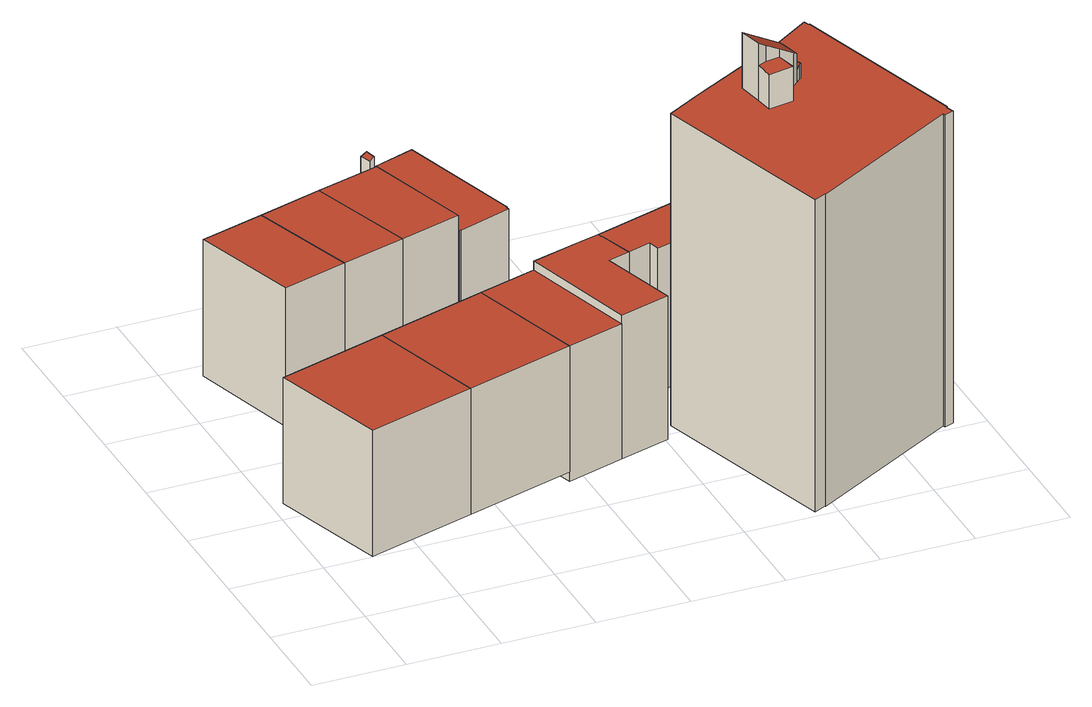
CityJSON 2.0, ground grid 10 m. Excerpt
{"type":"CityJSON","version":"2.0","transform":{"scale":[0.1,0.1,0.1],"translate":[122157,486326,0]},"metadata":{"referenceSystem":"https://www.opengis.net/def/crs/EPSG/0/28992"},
"CityObjects":{
"building1":{"type":"Building","attributes":{"aantal_verblijfsobjecten":8,"bouwjaar":1985,"gebruiksdoel":"woonfunctie","oppervlakte_max":84,"oppervlakte_min":44,"rdf_seealso":"http://bag.basisregistraties.overheid.nl/bag/id/pand/0363100012169733","rf_extrusion_mode":"standard","rf_force_lod11":false,"rf_h_ground":1.78,"rf_h_pc_98p":0,"rf_h_roof_50p":15.88,"rf_h_roof_70p":15.89,"rf_h_roof_max":16.04,"rf_h_roof_min":15.84,"rf_is_glass_roof":false,"rf_nodata_frac":0.0962,"rf_nodata_r":0,"rf_pc_select":"_HIGHEST_YET_INSUFFICIENT_COVERAGE","rf_pc_year":0,"rf_pointcloud_unusable":false,"rf_pt_density":34.12,"rf_ridgelines":0,"rf_rmse_lod22":0.118,"rf_roof_planes":2,"rf_roof_type":"multiple horizontal","rf_success":true,"rf_t_run":39,"rf_volume_lod22":2348.41,"status":"Pand in gebruik"},"children":["building1-1"]},
"building1-1":{"type":"BuildingPart","parents":["building1"],"geometry":[{"type":"Solid","lod":"2.2","boundaries":[[[[0,1,2,3]],[[4,1,0,5]],[[5,0,3,6]],[[7,2,1,4]],[[6,3,2,7]],[[6,7,4,5]]]],"semantics":{"surfaces":[{"type":"GroundSurface"},{"type":"WallSurface","on_footprint_edge":true},{"type":"RoofSurface","rf_azimuth":162.29,"rf_h_roof_50p":15.89,"rf_h_roof_70p":15.9,"rf_h_roof_max":15.91,"rf_h_roof_min":15.87,"rf_slope":0.153}],"values":[[0,1,1,1,1,2]]}}]},
"building2":{"type":"Building","attributes":{"aantal_verblijfsobjecten":11,"bouwjaar":2000,"gebruiksdoel":"woonfunctie","oppervlakte_max":113,"oppervlakte_min":79,"rdf_seealso":"http://bag.basisregistraties.overheid.nl/bag/id/pand/0363100012181846","rf_extrusion_mode":"standard","rf_force_lod11":false,"rf_h_ground":1.79,"rf_h_pc_98p":0,"rf_h_roof_50p":17.18,"rf_h_roof_70p":17.22,"rf_h_roof_max":17.36,"rf_h_roof_min":17.06,"rf_is_glass_roof":false,"rf_nodata_frac":0.131,"rf_nodata_r":0,"rf_pc_select":"_HIGHEST_YET_INSUFFICIENT_COVERAGE","rf_pc_year":0,"rf_pointcloud_unusable":false,"rf_pt_density":34.08,"rf_ridgelines":0,"rf_rmse_lod22":0.415,"rf_roof_planes":1,"rf_roof_type":"horizontal","rf_success":true,"rf_t_run":18,"rf_volume_lod22":1411.54,"status":"Pand in gebruik"},"children":["building2-1"]},
"building2-1":{"type":"BuildingPart","parents":["building2"],"geometry":[{"type":"Solid","lod":"2.2","boundaries":[[[[8,9,10,11]],[[12,9,8,13]],[[13,8,11,14]],[[15,10,9,12]],[[14,11,10,15]],[[14,15,12,13]]]],"semantics":{"surfaces":[{"type":"GroundSurface"},{"type":"WallSurface","on_footprint_edge":true},{"type":"RoofSurface","rf_azimuth":333.66,"rf_h_roof_50p":17.19,"rf_h_roof_70p":17.22,"rf_h_roof_max":17.27,"rf_h_roof_min":17.11,"rf_slope":0.71}],"values":[[0,1,1,1,1,2]]}}]},
"building3":{"type":"Building","attributes":{"aantal_verblijfsobjecten":8,"bouwjaar":1985,"gebruiksdoel":"woonfunctie","oppervlakte_max":84,"oppervlakte_min":44,"rdf_seealso":"http://bag.basisregistraties.overheid.nl/bag/id/pand/0363100012169734","rf_extrusion_mode":"standard","rf_force_lod11":false,"rf_h_ground":1.82,"rf_h_pc_98p":0,"rf_h_roof_50p":15.88,"rf_h_roof_70p":15.89,"rf_h_roof_max":16.04,"rf_h_roof_min":15.84,"rf_is_glass_roof":false,"rf_nodata_frac":0.105,"rf_nodata_r":0,"rf_pc_select":"_HIGHEST_YET_INSUFFICIENT_COVERAGE","rf_pc_year":0,"rf_pointcloud_unusable":false,"rf_pt_density":33.58,"rf_ridgelines":0,"rf_rmse_lod22":0.129,"rf_roof_planes":2,"rf_roof_type":"slanted","rf_success":true,"rf_t_run":37,"rf_volume_lod22":2340.88,"status":"Pand in gebruik"},"children":["building3-1"]},
"building3-1":{"type":"BuildingPart","parents":["building3"],"geometry":[{"type":"Solid","lod":"2.2","boundaries":[[[[16,0,3,17]],[[5,0,16,18]],[[18,16,17,19]],[[6,3,0,5]],[[19,17,3,6]],[[19,6,5,18]]]],"semantics":{"surfaces":[{"type":"GroundSurface"},{"type":"WallSurface","on_footprint_edge":true},{"type":"RoofSurface","rf_azimuth":107.16,"rf_h_roof_50p":15.89,"rf_h_roof_70p":15.9,"rf_h_roof_max":15.92,"rf_h_roof_min":15.86,"rf_slope":0.204}],"values":[[0,1,1,1,1,2]]}}]},
"building4":{"type":"Building","attributes":{"aantal_verblijfsobjecten":3,"bouwjaar":2000,"gebruiksdoel":"woonfunctie","oppervlakte_max":73,"oppervlakte_min":73,"rdf_seealso":"http://bag.basisregistraties.overheid.nl/bag/id/pand/0363100012181847","rf_extrusion_mode":"standard","rf_force_lod11":false,"rf_h_ground":1.81,"rf_h_pc_98p":0,"rf_h_roof_50p":17.19,"rf_h_roof_70p":17.23,"rf_h_roof_max":17.3,"rf_h_roof_min":17.07,"rf_is_glass_roof":false,"rf_nodata_frac":0.131,"rf_nodata_r":0,"rf_pc_select":"_HIGHEST_YET_INSUFFICIENT_COVERAGE","rf_pc_year":0,"rf_pointcloud_unusable":false,"rf_pt_density":33.94,"rf_ridgelines":0,"rf_rmse_lod22":0.0572,"rf_roof_planes":1,"rf_roof_type":"horizontal","rf_success":true,"rf_t_run":19,"rf_volume_lod22":1409.18,"status":"Pand in gebruik"},"children":["building4-1"]},
"building4-1":{"type":"BuildingPart","parents":["building4"],"geometry":[{"type":"Solid","lod":"2.2","boundaries":[[[[20,8,11,21]],[[13,8,20,22]],[[22,20,21,23]],[[14,11,8,13]],[[23,21,11,14]],[[23,14,13,22]]]],"semantics":{"surfaces":[{"type":"GroundSurface"},{"type":"WallSurface","on_footprint_edge":true},{"type":"RoofSurface","rf_azimuth":345.62,"rf_h_roof_50p":17.19,"rf_h_roof_70p":17.22,"rf_h_roof_max":17.27,"rf_h_roof_min":17.12,"rf_slope":0.655}],"values":[[0,1,1,1,1,2]]}}]},
"building5":{"type":"Building","attributes":{"aantal_verblijfsobjecten":1,"bouwjaar":2000,"gebruiksdoel":"winkelfunctie","oppervlakte_max":305,"oppervlakte_min":305,"rdf_seealso":"http://bag.basisregistraties.overheid.nl/bag/id/pand/0363100012181848","rf_extrusion_mode":"standard","rf_force_lod11":false,"rf_h_ground":1.83,"rf_h_pc_98p":0,"rf_h_roof_50p":17.11,"rf_h_roof_70p":17.16,"rf_h_roof_max":17.3,"rf_h_roof_min":17.06,"rf_is_glass_roof":false,"rf_nodata_frac":0.123,"rf_nodata_r":0,"rf_pc_select":"_HIGHEST_YET_INSUFFICIENT_COVERAGE","rf_pc_year":0,"rf_pointcloud_unusable":false,"rf_pt_density":33.65,"rf_ridgelines":0,"rf_rmse_lod22":0.106,"rf_roof_planes":1,"rf_roof_type":"horizontal","rf_success":true,"rf_t_run":19,"rf_volume_lod22":1376.47,"status":"Pand in gebruik"},"children":["building5-1"]},
"building5-1":{"type":"BuildingPart","parents":["building5"],"geometry":[{"type":"Solid","lod":"2.2","boundaries":[[[[21,24,25,20]],[[26,24,21,23]],[[27,25,24,26]],[[23,21,20,22]],[[22,20,25,27]],[[22,27,26,23]]]],"semantics":{"surfaces":[{"type":"GroundSurface"},{"type":"WallSurface","on_footprint_edge":true},{"type":"RoofSurface","rf_azimuth":27.81,"rf_h_roof_50p":17.14,"rf_h_roof_70p":17.17,"rf_h_roof_max":17.26,"rf_h_roof_min":17.01,"rf_slope":1.06}],"values":[[0,1,1,1,1,2]]}}]},
"building6":{"type":"Building","attributes":{"aantal_verblijfsobjecten":8,"bouwjaar":1985,"gebruiksdoel":"woonfunctie","oppervlakte_max":85,"oppervlakte_min":44,"rdf_seealso":"http://bag.basisregistraties.overheid.nl/bag/id/pand/0363100012169735","rf_extrusion_mode":"standard","rf_force_lod11":false,"rf_h_ground":0.724,"rf_h_pc_98p":0,"rf_h_roof_50p":16.76,"rf_h_roof_70p":16.78,"rf_h_roof_max":17.05,"rf_h_roof_min":15.85,"rf_is_glass_roof":false,"rf_nodata_frac":0.113,"rf_nodata_r":0,"rf_pc_select":"_HIGHEST_YET_INSUFFICIENT_COVERAGE","rf_pc_year":0,"rf_pointcloud_unusable":false,"rf_pt_density":33.39,"rf_ridgelines":0,"rf_rmse_lod22":0.254,"rf_roof_planes":3,"rf_roof_type":"slanted","rf_success":true,"rf_t_run":38,"rf_volume_lod22":2764.6,"status":"Pand in gebruik"},"children":["building6-1"]},
"building6-1":{"type":"BuildingPart","parents":["building6"],"geometry":[{"type":"Solid","lod":"2.2","boundaries":[[[[28,29,30,31,32,33,34,35,36,37,38]],[[39,36,35,40]],[[40,35,34,41]],[[41,34,33,42]],[[42,33,32,43]],[[44,37,36,39]],[[45,46,47,48]],[[43,32,31,46,45]],[[46,31,30,19]],[[19,30,29,18]],[[49,38,37,44]],[[18,29,28,47]],[[48,47,28,38,49]],[[18,47,46,19]],[[48,49,44,39,40,41,42,43,45]]]],"semantics":{"surfaces":[{"type":"GroundSurface"},{"type":"WallSurface","on_footprint_edge":true},{"type":"WallSurface","on_footprint_edge":false},{"type":"RoofSurface","rf_azimuth":141.87,"rf_h_roof_50p":15.89,"rf_h_roof_70p":15.9,"rf_h_roof_max":16.87,"rf_h_roof_min":15.88,"rf_slope":0.108},{"type":"RoofSurface","rf_azimuth":97.55,"rf_h_roof_50p":16.81,"rf_h_roof_70p":16.82,"rf_h_roof_max":16.87,"rf_h_roof_min":16.76,"rf_slope":0.604}],"values":[[0,1,1,1,1,1,2,1,1,1,1,1,1,3,4]]}}]},
"building7":{"type":"Building","attributes":{"aantal_verblijfsobjecten":1,"bouwjaar":1992,"gebruiksdoel":"woonfunctie","oppervlakte_max":71,"oppervlakte_min":71,"rdf_seealso":"http://bag.basisregistraties.overheid.nl/bag/id/pand/0363100012181849","rf_extrusion_mode":"standard","rf_force_lod11":false,"rf_h_ground":0.442,"rf_h_pc_98p":0,"rf_h_roof_50p":15.45,"rf_h_roof_70p":15.47,"rf_h_roof_max":17.34,"rf_h_roof_min":15.39,"rf_is_glass_roof":false,"rf_nodata_frac":0.0187,"rf_nodata_r":0,"rf_pc_select":"PREFERRED_AND_LATEST","rf_pc_year":0,"rf_pointcloud_unusable":false,"rf_pt_density":32,"rf_ridgelines":0,"rf_rmse_lod22":0.422,"rf_roof_planes":2,"rf_roof_type":"slanted","rf_success":true,"rf_t_run":26,"rf_volume_lod22":1404.63,"status":"Pand in gebruik"},"children":["building7-1"]},
"building7-1":{"type":"BuildingPart","parents":["building7"],"geometry":[{"type":"Solid","lod":"2.2","boundaries":[[[[50,51,52,53,54,55,56,57,58,59,60,61,62]],[[63,54,53,64]],[[65,55,54,63]],[[66,59,58,67,68]],[[68,67,69,70]],[[71,62,61,72]],[[73,57,56,74]],[[67,58,57,73]],[[74,56,55,65]],[[64,53,52,75]],[[76,77,60,59,66]],[[70,69,77,76]],[[72,61,60,77]],[[78,50,62,71]],[[75,52,51,79]],[[79,51,50,78]],[[70,76,66,68]],[[79,78,71,72,77,69,67,73,74,65,63,64,75]]]],"semantics":{"surfaces":[{"type":"GroundSurface"},{"type":"WallSurface","on_footprint_edge":true},{"type":"WallSurface","on_footprint_edge":false},{"type":"RoofSurface","rf_azimuth":253.18,"rf_h_roof_50p":17.3,"rf_h_roof_70p":17.38,"rf_h_roof_max":17.5,"rf_h_roof_min":17.18,"rf_slope":22.78},{"type":"RoofSurface","rf_azimuth":246.89,"rf_h_roof_50p":15.46,"rf_h_roof_70p":15.47,"rf_h_roof_max":17.5,"rf_h_roof_min":15.43,"rf_slope":0.354}],"values":[[0,1,1,1,2,1,1,1,1,1,1,2,1,1,1,1,3,4]]}}]},
"building8":{"type":"Building","attributes":{"aantal_verblijfsobjecten":56,"bouwjaar":1992,"gebruiksdoel":"bijeenkomstfunctie,woonfunctie","oppervlakte_max":89,"oppervlakte_min":55,"rdf_seealso":"http://bag.basisregistraties.overheid.nl/bag/id/pand/0363100012169731","rf_extrusion_mode":"standard","rf_force_lod11":false,"rf_h_ground":0.725,"rf_h_pc_98p":0,"rf_h_roof_50p":35.71,"rf_h_roof_70p":35.76,"rf_h_roof_max":40.7,"rf_h_roof_min":16.76,"rf_h_roof_ridge":37.08,"rf_is_glass_roof":false,"rf_nodata_frac":0.0673,"rf_nodata_r":0,"rf_pc_select":"_HIGHEST_YET_INSUFFICIENT_COVERAGE","rf_pc_year":0,"rf_pointcloud_unusable":false,"rf_pt_density":34.11,"rf_ridgelines":1,"rf_rmse_lod22":0.361,"rf_roof_planes":11,"rf_roof_type":"slanted","rf_success":true,"rf_t_run":198,"rf_volume_lod22":17932.04,"status":"Pand in gebruik"},"children":["building8-1"]},
"building8-1":{"type":"BuildingPart","parents":["building8"],"geometry":[{"type":"Solid","lod":"2.2","boundaries":[[[[80,81,82,83,84,85,86,87,36,35,34,33,88,89,90,91,92,93,94,95,96,97,98,99,100,101,102,103,104,105]],[[106,103,102,107]],[[108,104,103,106]],[[107,102,101,109]],[[109,101,100,110]],[[110,100,99,111]],[[111,99,98,112]],[[112,98,97,113]],[[114,115,116,117]],[[40,35,36,39]],[[39,36,87,118]],[[119,95,94,120]],[[120,94,93,121]],[[41,34,35,40]],[[121,93,92,122]],[[122,92,91,123]],[[124,89,88,125]],[[118,87,86,126]],[[126,86,85,127]],[[128,81,80,129]],[[42,33,34,41]],[[130,131,132,133]],[[131,134,135,136]],[[137,82,81,128]],[[127,85,84,138]],[[139,90,89,124]],[[140,96,95,119,141]],[[129,80,105,142]],[[138,84,83,143]],[[141,119,143,144]],[[144,143,83,82,137]],[[113,97,96,140]],[[117,116,134,131,130]],[[133,132,145,146]],[[147,148,149,145]],[[123,91,90,139]],[[125,88,33,42]],[[150,151,152,115,114]],[[153,154,152,151]],[[146,145,149,155,156]],[[136,135,148,147]],[[156,155,157,158,159]],[[159,158,151,150]],[[158,157,160,161]],[[161,160,154,153]],[[142,105,104,108]],[[125,42,41,40,39,118,126,127,138,143,119,120,121,122,123,139,124]],[[136,147,145,132,131]],[[159,150,114,117,130,133,146,156]],[[161,153,151,158]],[[142,108,106,107,109,110,111,112,113,140,141,144,137,128,129],[154,160,157,155,149,148,135,134,116,115,152]]]],"semantics":{"surfaces":[{"type":"GroundSurface"},{"type":"WallSurface","on_footprint_edge":true},{"type":"WallSurface","on_footprint_edge":false},{"type":"RoofSurface","rf_azimuth":159.59,"rf_h_roof_50p":16.8,"rf_h_roof_70p":16.81,"rf_h_roof_max":35.75,"rf_h_roof_min":16.75,"rf_slope":0.483},{"type":"RoofSurface","rf_azimuth":206.79,"rf_h_roof_50p":39.58,"rf_h_roof_70p":39.59,"rf_h_roof_max":41.58,"rf_h_roof_min":39.55,"rf_slope":1.06},{"type":"RoofSurface","rf_azimuth":73.24,"rf_h_roof_50p":40.27,"rf_h_roof_70p":40.91,"rf_h_roof_max":41.87,"rf_h_roof_min":38.91,"rf_slope":31.24},{"type":"RoofSurface","rf_azimuth":204.69,"rf_h_roof_50p":37.62,"rf_h_roof_70p":38.91,"rf_h_roof_max":38.99,"rf_h_roof_min":37.31,"rf_slope":34.31},{"type":"RoofSurface","rf_azimuth":167.22,"rf_h_roof_50p":35.75,"rf_h_roof_70p":35.75,"rf_h_roof_max":41.87,"rf_h_roof_min":35.75,"rf_slope":0}],"values":[[0,1,1,1,1,1,1,1,2,1,1,1,1,1,1,1,1,1,1,1,1,2,2,1,1,1,1,1,1,2,1,1,2,2,2,1,1,2,2,2,2,2,2,2,2,1,3,4,5,6,7]]}}]}
},
"vertices":[
[162,115,18],[43,80,18],[4,207,18],[124,243,18],[43,80,159],[162,115,159],[124,243,159],[4,207,159],
[136,361,18],[65,340,18],[30,460,18],[100,480,18],[65,340,173],[136,361,173],[100,480,171],[30,460,171],
[282,151,18],[244,279,18],[282,151,159],[244,279,159],
[206,381,18],[170,501,18],[206,381,173],[170,501,171],
[240,522,18],[274,402,18],[240,522,170],[274,402,172],
[345,170,7],[282,151,7],[244,279,7],[308,298,7],[364,315,7],[386,321,7],[387,316,7],[388,316,7],[400,278,7],[376,271,7],[401,187,7],[400,278,168],[388,316,168],[387,316,168],[386,321,168],[364,315,168],[376,271,168],[308,298,169],[308,298,159],[345,170,159],[345,170,168],[401,187,168],
[334,423,4],[335,420,4],[277,402,4],[277,403,4],[275,403,4],[275,402,4],[274,402,4],[240,522,4],[237,530,4],[232,542,4],[239,544,4],[294,561,4],[335,424,4],[275,403,154],[277,403,154],[275,402,154],[232,542,172],[237,530,154],[237,530,172],[242,532,154],[242,532,175],[335,424,155],[294,561,155],[240,522,154],[274,402,154],[277,402,154],[239,544,175],[239,544,154],[334,423,155],[335,420,155],
[490,10,7],[476,3,7],[414,210,7],[454,233,7],[486,252,7],[476,287,7],[428,273,7],[425,286,7],[536,366,7],[536,365,7],[542,367,7],[543,366,7],[544,365,7],[560,313,7],[519,301,7],[528,273,7],[529,269,7],[602,318,7],[604,312,7],[605,312,7],[664,115,7],[663,114,7],[666,105,7],[656,101,7],[655,104,7],[490,9,7],[656,101,357],[666,105,357],[655,104,357],[663,114,357],[664,115,357],[605,312,357],[604,312,357],[602,318,357],[542,238,391],[542,238,357],[497,227,357],[497,227,419],[425,286,168],[528,273,168],[519,301,168],[560,313,168],[544,365,168],[543,366,168],[536,365,168],[536,366,168],[428,273,168],[476,287,168],[476,3,357],[490,10,357],[502,199,421],[502,199,396],[511,203,396],[511,203,414],[502,199,357],[505,180,357],[505,180,395],[414,210,357],[486,252,167],[542,367,168],[529,269,357],[528,273,357],[490,9,357],[454,233,167],[454,233,357],[527,206,396],[527,206,405],[532,184,396],[532,184,357],[527,206,357],[543,234,391],[543,234,379],[543,234,357],[556,221,374],[556,221,357],[544,210,357],[544,210,394],[549,215,357],[549,215,369],[549,215,390],[554,220,357],[554,220,373]
]}
